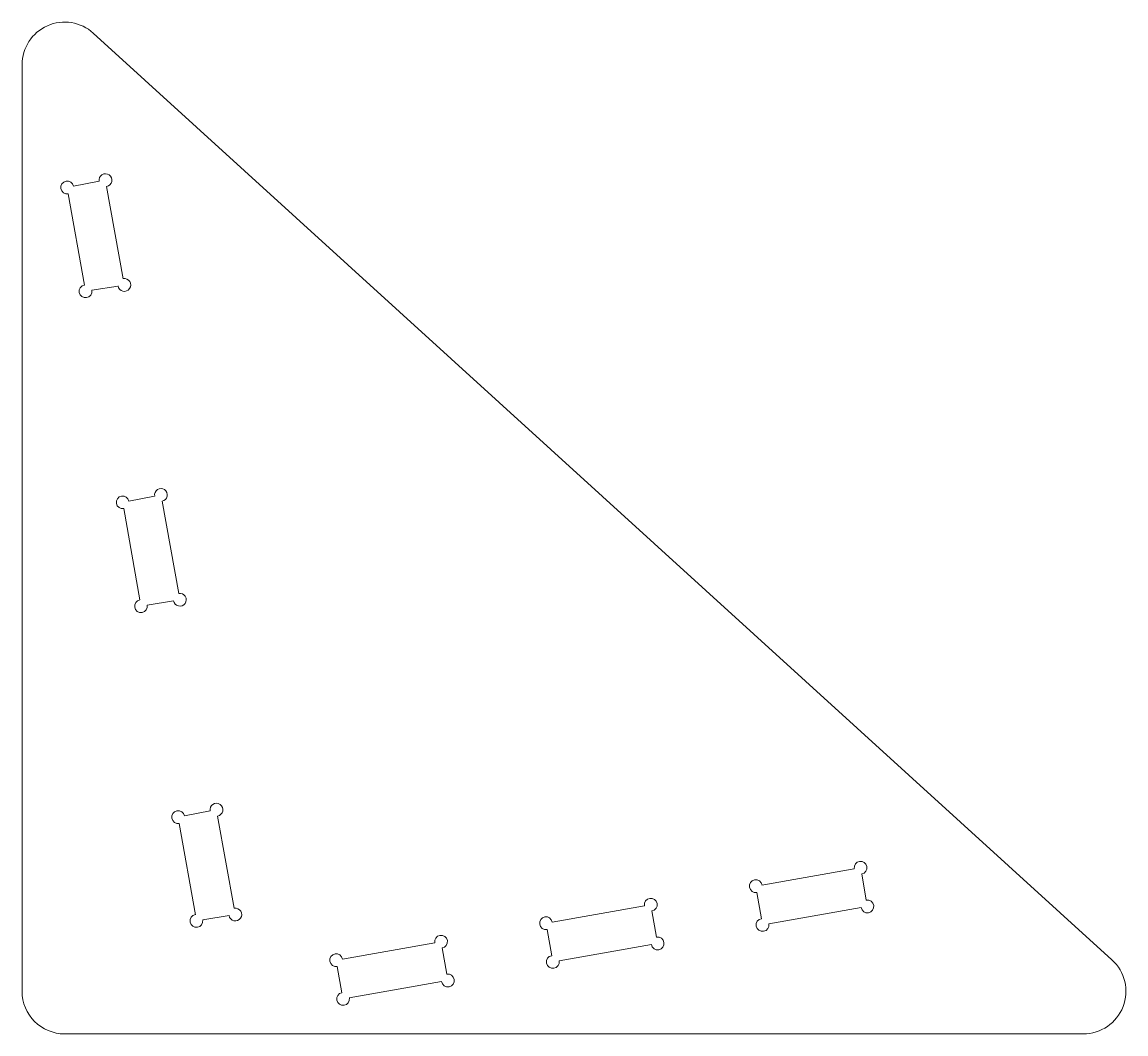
# Model space of a CAD drawing. Header units: millimetres. Extents: x 0 to 518, y 0 to 475.
import ezdxf

# ---------------------------------------------------------------- set-up
doc = ezdxf.new("R2010")
doc.units = ezdxf.units.MM

msp = doc.modelspace()

# ---------------------------------------------------------------- linework, layer by layer
at = {"color": 7, "linetype": 'Continuous', "lineweight": 15}
for p, q in [((511.72, 34.8), (33.45, 469.59)), ((0, 454.79), (0, 20)), ((36.21, 400.07), (24.13, 397.74)), ((21.71, 394.21), (29.26, 351.4)), ((47.5, 354.39), (39.69, 397.69)), ((32.74, 348.93), (45.07, 350.95)), ((62.25, 252.35), (50.18, 250.01)), ((73.55, 206.67), (65.73, 249.97)), ((47.75, 246.49), (55.3, 203.68)), ((58.78, 201.21), (71.12, 203.23)), ((88.3, 104.63), (76.23, 102.29)), ((73.8, 98.77), (81.35, 55.95)), ((99.59, 58.95), (91.78, 102.25)), ((390.73, 77.49), (347.4, 69.85)), ((396.38, 62.75), (394.21, 75.06)), ((344.97, 66.37), (347.14, 54.06)), ((292.25, 60.13), (248.92, 52.49)), ((297.9, 45.38), (295.73, 57.69)), ((350.61, 51.63), (393.95, 59.27)), ((84.83, 53.49), (97.17, 55.51)), ((246.49, 49.01), (248.66, 36.7)), ((193.77, 42.76), (150.44, 35.12)), ((252.13, 34.27), (295.47, 41.91)), ((199.42, 28.02), (197.25, 40.33)), ((148.01, 31.65), (150.18, 19.34)), ((153.65, 16.9), (196.98, 24.54)), ((20, 0), (498.27, 0))]:
    msp.add_line(p, q, dxfattribs=at)
for centre, radius, start, end in [((20, 454.79), 20, 47.7263, 180), ((21.19, 397.17), 3, 10.9589, 280), ((39.15, 400.64), 3, 280.2298, 190.9589), ((48.03, 351.44), 3, 189.324, 100.2298), ((29.78, 348.44), 3, 100, 9.324), ((65.2, 252.92), 3, 280.2298, 190.9589), ((47.23, 249.44), 3, 10.9589, 280), ((55.82, 200.72), 3, 100, 9.324), ((74.08, 203.72), 3, 189.324, 100.2298), ((73.28, 101.72), 3, 10.9589, 280), ((91.25, 105.2), 3, 280.2298, 190.9589), ((393.69, 78.01), 3, 280, 190), ((344.45, 69.33), 3, 10, 280), ((295.21, 60.65), 3, 280, 190), ((396.9, 59.79), 3, 190, 100), ((100.13, 56), 3, 189.324, 100.2298), ((81.87, 53), 3, 100, 9.324), ((245.97, 51.96), 3, 10, 280), ((347.66, 51.11), 3, 100, 10), ((196.73, 43.28), 3, 280, 190), ((298.42, 42.43), 3, 190, 100), ((147.49, 34.6), 3, 10, 280), ((249.18, 33.75), 3, 100, 10), ((498.27, 20), 20, 270, 47.7263), ((199.94, 25.06), 3, 190, 100), ((20, 20), 20, 180, 270), ((150.7, 16.38), 3, 100, 10)]:
    msp.add_arc(centre, radius, start, end, dxfattribs=at)

doc.saveas('drawing.dxf')
